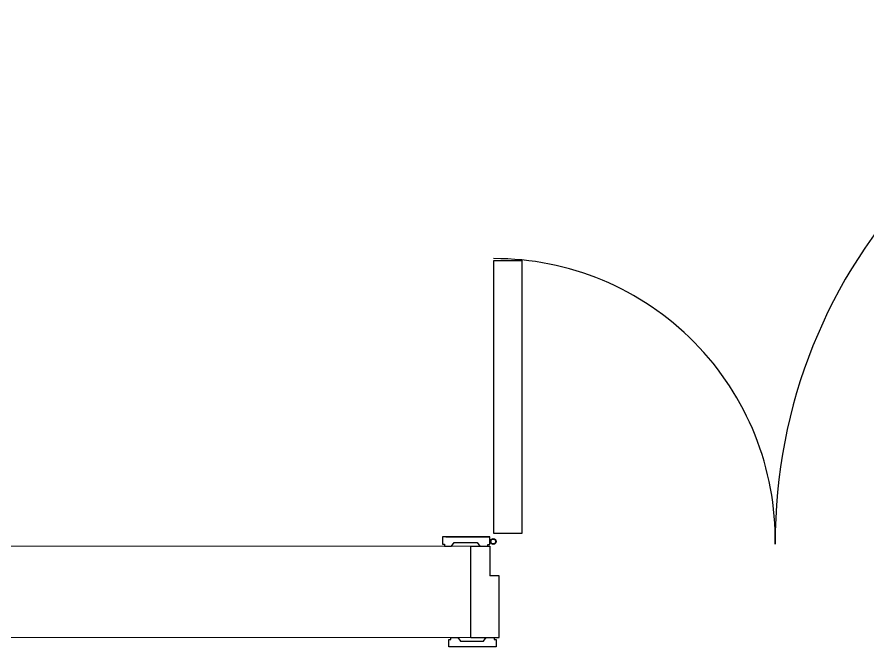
# Model space of a CAD drawing. Header units: millimetres. Extents: x -798 to 124478, y -405 to 121556.
# Drawn here: x 26658 to 28057, y 88563 to 89597 of the extents above; entities that cross this region are included whole.
import ezdxf

# ---------------------------------------------------------------- set-up
doc = ezdxf.new("R2010")
doc.units = ezdxf.units.MM
doc.linetypes.add('AUSGEZOGEN', pattern=[0])
doc.layers.add('A-WALL-BRCK', color=5, linetype='Continuous', lineweight=9)
doc.layers.add('k3-doors', color=4, linetype='Continuous')

msp = doc.modelspace()

# ---------------------------------------------------------------- linework, layer by layer
at = {"layer": 'A-WALL-BRCK'}
for p, q in [((27431.9, 88728.5), (26607.5, 88728.5)), ((27404.1, 88728.7), (27404.1, 88578.4)), ((27450.6, 88578.5), (26607.5, 88578.5))]:
    msp.add_line(p, q, dxfattribs=at)
at = {"layer": 'k3-doors', "linetype": 'AUSGEZOGEN'}
for p, q in [((27441.4, 89197.4), (27487.9, 89197.4)), ((27441.4, 88749.1), (27441.4, 89197.4)), ((27487.9, 89197.4), (27487.9, 88749.1)), ((27435.1, 88744), (27357.5, 88743.9)), ((27357.5, 88743.9), (27357.5, 88731.5)), ((27362.7, 88743.9), (27435.1, 88744)), ((27435.1, 88731.4), (27435.1, 88744)), ((27487.9, 88749.1), (27441.4, 88749.1)), ((27357.5, 88731.5), (27360.6, 88731.5)), ((27360.6, 88731.5), (27360.6, 88728.4)), ((27360.6, 88728.4), (27372.2, 88728.4)), ((27372.2, 88728.4), (27376.3, 88734.5)), ((27376.3, 88734.5), (27414.4, 88734.5)), ((27404.1, 88578.4), (27404.1, 88728.4)), ((27404.1, 88728.4), (27435.1, 88728.4)), ((27414.4, 88734.5), (27418.5, 88728.4)), ((27431.9, 88728.4), (27432, 88731.4)), ((27432, 88731.4), (27435.1, 88731.4)), ((27435.1, 88728.4), (27435.1, 88679.8)), ((27450.6, 88679.8), (27435.1, 88679.8)), ((27450.6, 88578.4), (27450.6, 88679.8)), ((27367.9, 88575.3), (27371, 88575.3)), ((27367.9, 88562.9), (27367.9, 88575.3)), ((27371, 88578.4), (27382.5, 88578.4)), ((27371, 88575.3), (27371, 88578.4)), ((27382.5, 88578.4), (27386.7, 88572.3)), ((27386.7, 88572.3), (27424.8, 88572.3)), ((27404.1, 88578.4), (27450.6, 88578.4)), ((27424.8, 88572.3), (27428.9, 88578.4)), ((27442.3, 88578.4), (27442.4, 88575.4)), ((27442.4, 88575.4), (27445.5, 88575.4)), ((27445.5, 88575.4), (27445.5, 88562.9)), ((27445.5, 88562.9), (27367.9, 88562.9)), ((27445.5, 88562.9), (27373.1, 88562.9))]:
    msp.add_line(p, q, dxfattribs=at)
for radius in [4.86, 3.92]:
    msp.add_circle((27440.7, 88736.1), radius, dxfattribs=at)
for centre, radius, start, end in [((28767, 88735.8), 862.9, 93.1135, 180.2705), ((27442.7, 88739.3), 461.4, 359.0624, 90.1714)]:
    msp.add_arc(centre, radius, start, end, dxfattribs=at)

doc.saveas('drawing.dxf')
